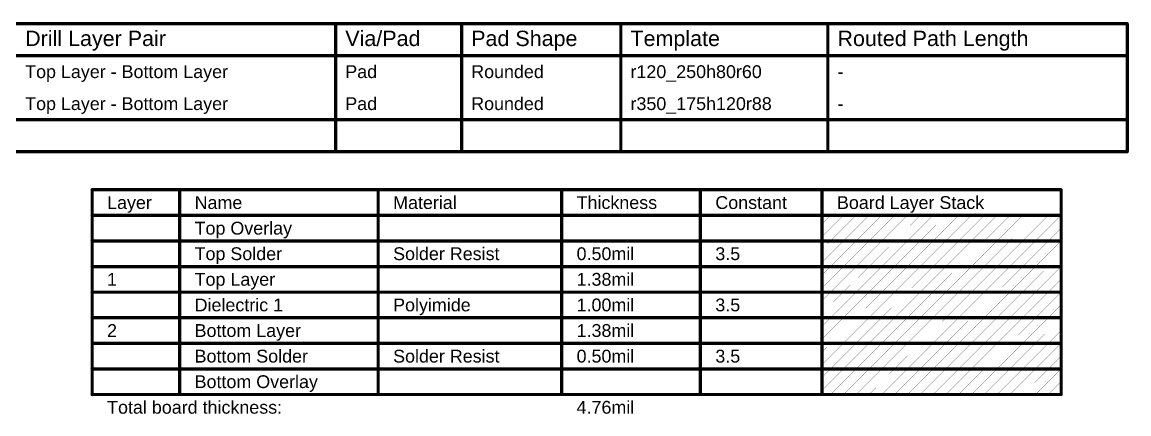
# Model space of a CAD drawing. Header units: inches. Extents: x -10 to 224, y -2 to 82.
# Drawn here: x 92.3 to 224, y 34.9 to 81.5 of the extents above; entities that cross this region are included whole.
import ezdxf

# ---------------------------------------------------------------- set-up
doc = ezdxf.new("R2010")
doc.units = ezdxf.units.IN
doc.layers.add('Drill Drawing', color=1, linetype='Continuous')
doc.layers.add('Fabrication info', color=76, linetype='Continuous')
doc.styles.add('Arial', font='', dxfattribs={"height": 0.2})
doc.styles.get('Arial').set_extended_font_data('Arial')

msp = doc.modelspace()

# ---------------------------------------------------------------- linework, layer by layer
at = {"layer": 'Drill Drawing', "const_width": 0.381}
for points in [[(6.17, 81.33), (223.79, 81.33)], [(129.61, 66.09), (129.61, 81.33)], [(144.59, 66.09), (144.59, 81.33)], [(163.53, 66.09), (163.53, 81.33)], [(188.16, 66.09), (188.16, 81.33)], [(223.79, 66.09), (223.79, 81.33)], [(6.17, 77.52), (223.79, 77.52)], [(6.17, 69.9), (223.79, 69.9)], [(6.17, 66.09), (223.79, 66.09)]]:
    msp.add_lwpolyline(points, dxfattribs=at)
at = {"layer": 'Drill Drawing', "const_width": 0.191}
for points in [[(129.51, 81.33, 1), (129.7, 81.33, 1)], [(144.49, 81.33, 1), (144.68, 81.33, 1)], [(163.44, 81.33, 1), (163.63, 81.33, 1)], [(188.07, 81.33, 1), (188.26, 81.33, 1)], [(223.69, 81.33, 1), (223.88, 81.33, 1)], [(223.69, 81.33, 1), (223.88, 81.33, 1)], [(223.69, 77.52, 1), (223.88, 77.52, 1)], [(223.69, 69.9, 1), (223.88, 69.9, 1)], [(129.51, 66.09, 1), (129.7, 66.09, 1)], [(144.49, 66.09, 1), (144.68, 66.09, 1)], [(163.44, 66.09, 1), (163.63, 66.09, 1)], [(188.07, 66.09, 1), (188.26, 66.09, 1)], [(223.69, 66.09, 1), (223.88, 66.09, 1)], [(223.69, 66.09, 1), (223.88, 66.09, 1)]]:
    msp.add_lwpolyline(points, format="xyb", close=True, dxfattribs=at)
at = {"layer": 'Fabrication info'}
for points, const_width in [([(100.63, 61.56), (215.92, 61.56)], 0.381), ([(100.63, 37.17), (100.63, 61.56)], 0.381), ([(111.04, 37.17), (111.04, 61.56)], 0.381), ([(134.66, 37.17), (134.66, 61.56)], 0.381), ([(156.5, 37.17), (156.5, 61.56)], 0.381), ([(173, 37.17), (173, 61.56)], 0.381), ([(187.48, 37.17), (187.48, 61.56)], 0.381), ([(215.92, 37.17), (215.92, 61.56)], 0.381), ([(100.63, 58.51), (215.92, 58.51)], 0.381), ([(187.48, 55.98), (190.01, 58.51)], 0.0254), ([(187.48, 57.5), (188.48, 58.51)], 0.0254), ([(188.48, 55.46), (191.53, 58.51)], 0.0254), ([(190.01, 55.46), (193.06, 58.51)], 0.0254), ([(191.53, 55.46), (194.58, 58.51)], 0.0254), ([(193.06, 55.46), (196.1, 58.51)], 0.0254), ([(194.58, 55.46), (197.63, 58.51)], 0.0254), ([(196.1, 55.46), (199.15, 58.51)], 0.0254), ([(197.63, 55.46), (200.68, 58.51)], 0.0254), ([(199.15, 55.46), (202.2, 58.51)], 0.0254), ([(200.68, 55.46), (203.72, 58.51)], 0.0254), ([(202.2, 55.46), (205.25, 58.51)], 0.0254), ([(203.72, 55.46), (206.77, 58.51)], 0.0254), ([(205.25, 55.46), (208.3, 58.51)], 0.0254), ([(206.77, 55.46), (209.82, 58.51)], 0.0254), ([(208.3, 55.46), (211.34, 58.51)], 0.0254), ([(209.82, 55.46), (212.87, 58.51)], 0.0254), ([(211.34, 55.46), (214.39, 58.51)], 0.0254), ([(212.87, 55.46), (215.92, 58.51)], 0.0254), ([(214.39, 55.46), (215.92, 56.99)], 0.0254), ([(100.63, 55.46), (111.04, 55.46)], 0.381), ([(111.04, 55.46), (134.66, 55.46)], 0.381), ([(134.66, 55.46), (156.5, 55.46)], 0.381), ([(156.5, 55.46), (173, 55.46)], 0.381), ([(173, 55.46), (187.48, 55.46)], 0.381), ([(187.48, 55.46), (215.92, 55.46)], 0.381), ([(187.48, 52.93), (190.01, 55.46)], 0.0254), ([(187.48, 54.45), (188.48, 55.46)], 0.0254), ([(188.48, 52.41), (191.53, 55.46)], 0.0254), ([(190.01, 52.41), (193.06, 55.46)], 0.0254), ([(191.53, 52.41), (194.58, 55.46)], 0.0254), ([(193.06, 52.41), (196.1, 55.46)], 0.0254), ([(194.58, 52.41), (197.63, 55.46)], 0.0254), ([(196.1, 52.41), (199.15, 55.46)], 0.0254), ([(197.63, 52.41), (200.68, 55.46)], 0.0254), ([(199.15, 52.41), (202.2, 55.46)], 0.0254), ([(200.68, 52.41), (203.72, 55.46)], 0.0254), ([(202.2, 52.41), (205.25, 55.46)], 0.0254), ([(203.72, 52.41), (206.77, 55.46)], 0.0254), ([(205.25, 52.41), (208.3, 55.46)], 0.0254), ([(206.77, 52.41), (209.82, 55.46)], 0.0254), ([(208.3, 52.41), (211.34, 55.46)], 0.0254), ([(209.82, 52.41), (212.87, 55.46)], 0.0254), ([(211.34, 52.41), (214.39, 55.46)], 0.0254), ([(212.87, 52.41), (215.92, 55.46)], 0.0254), ([(214.39, 52.41), (215.92, 53.94)], 0.0254), ([(100.63, 52.41), (111.04, 52.41)], 0.381), ([(111.04, 52.41), (134.66, 52.41)], 0.381), ([(134.66, 52.41), (156.5, 52.41)], 0.381), ([(156.5, 52.41), (173, 52.41)], 0.381), ([(173, 52.41), (187.48, 52.41)], 0.381), ([(187.48, 52.41), (215.92, 52.41)], 0.381), ([(187.48, 49.88), (190.01, 52.41)], 0.0254), ([(187.48, 51.41), (188.48, 52.41)], 0.0254), ([(188.48, 49.37), (191.53, 52.41)], 0.0254), ([(190.01, 49.37), (193.06, 52.41)], 0.0254), ([(191.53, 49.37), (194.58, 52.41)], 0.0254), ([(193.06, 49.37), (196.1, 52.41)], 0.0254), ([(194.58, 49.37), (197.63, 52.41)], 0.0254), ([(196.1, 49.37), (199.15, 52.41)], 0.0254), ([(197.63, 49.37), (200.68, 52.41)], 0.0254), ([(199.15, 49.37), (202.2, 52.41)], 0.0254), ([(200.68, 49.37), (203.72, 52.41)], 0.0254), ([(202.2, 49.37), (205.25, 52.41)], 0.0254), ([(203.72, 49.37), (206.77, 52.41)], 0.0254), ([(205.25, 49.37), (208.3, 52.41)], 0.0254), ([(206.77, 49.37), (209.82, 52.41)], 0.0254), ([(208.3, 49.37), (211.34, 52.41)], 0.0254), ([(209.82, 49.37), (212.87, 52.41)], 0.0254), ([(211.34, 49.37), (214.39, 52.41)], 0.0254), ([(212.87, 49.37), (215.92, 52.41)], 0.0254), ([(214.39, 49.37), (215.92, 50.89)], 0.0254), ([(100.63, 49.37), (111.04, 49.37)], 0.381), ([(111.04, 49.37), (134.66, 49.37)], 0.381), ([(134.66, 49.37), (156.5, 49.37)], 0.381), ([(156.5, 49.37), (173, 49.37)], 0.381), ([(173, 49.37), (187.48, 49.37)], 0.381), ([(187.48, 49.37), (215.92, 49.37)], 0.381), ([(187.48, 46.83), (190.01, 49.37)], 0.0254), ([(187.48, 48.36), (188.48, 49.37)], 0.0254), ([(188.48, 46.32), (191.53, 49.37)], 0.0254), ([(190.01, 46.32), (193.06, 49.37)], 0.0254), ([(191.53, 46.32), (194.58, 49.37)], 0.0254), ([(193.06, 46.32), (196.1, 49.37)], 0.0254), ([(194.58, 46.32), (197.63, 49.37)], 0.0254), ([(196.1, 46.32), (199.15, 49.37)], 0.0254), ([(197.63, 46.32), (200.68, 49.37)], 0.0254), ([(199.15, 46.32), (202.2, 49.37)], 0.0254), ([(200.68, 46.32), (203.72, 49.37)], 0.0254), ([(202.2, 46.32), (205.25, 49.37)], 0.0254), ([(203.72, 46.32), (206.77, 49.37)], 0.0254), ([(205.25, 46.32), (208.3, 49.37)], 0.0254), ([(206.77, 46.32), (209.82, 49.37)], 0.0254), ([(208.3, 46.32), (211.34, 49.37)], 0.0254), ([(209.82, 46.32), (212.87, 49.37)], 0.0254), ([(211.34, 46.32), (214.39, 49.37)], 0.0254), ([(212.87, 46.32), (215.92, 49.37)], 0.0254), ([(214.39, 46.32), (215.92, 47.84)], 0.0254), ([(100.63, 46.32), (111.04, 46.32)], 0.381), ([(111.04, 46.32), (134.66, 46.32)], 0.381), ([(134.66, 46.32), (156.5, 46.32)], 0.381), ([(156.5, 46.32), (173, 46.32)], 0.381), ([(173, 46.32), (187.48, 46.32)], 0.381), ([(187.48, 46.32), (215.92, 46.32)], 0.381), ([(187.48, 43.79), (190.01, 46.32)], 0.0254), ([(187.48, 45.31), (188.48, 46.32)], 0.0254), ([(188.48, 43.27), (191.53, 46.32)], 0.0254), ([(190.01, 43.27), (193.06, 46.32)], 0.0254), ([(191.53, 43.27), (194.58, 46.32)], 0.0254), ([(193.06, 43.27), (196.1, 46.32)], 0.0254), ([(194.58, 43.27), (197.63, 46.32)], 0.0254), ([(196.1, 43.27), (199.15, 46.32)], 0.0254), ([(197.63, 43.27), (200.68, 46.32)], 0.0254), ([(199.15, 43.27), (202.2, 46.32)], 0.0254), ([(200.68, 43.27), (203.72, 46.32)], 0.0254), ([(202.2, 43.27), (205.25, 46.32)], 0.0254), ([(203.72, 43.27), (206.77, 46.32)], 0.0254), ([(205.25, 43.27), (208.3, 46.32)], 0.0254), ([(206.77, 43.27), (209.82, 46.32)], 0.0254), ([(208.3, 43.27), (211.34, 46.32)], 0.0254), ([(209.82, 43.27), (212.87, 46.32)], 0.0254), ([(211.34, 43.27), (214.39, 46.32)], 0.0254), ([(212.87, 43.27), (215.92, 46.32)], 0.0254), ([(214.39, 43.27), (215.92, 44.79)], 0.0254), ([(100.63, 43.27), (111.04, 43.27)], 0.381), ([(111.04, 43.27), (134.66, 43.27)], 0.381), ([(134.66, 43.27), (156.5, 43.27)], 0.381), ([(156.5, 43.27), (173, 43.27)], 0.381), ([(173, 43.27), (187.48, 43.27)], 0.381), ([(187.48, 43.27), (215.92, 43.27)], 0.381), ([(187.48, 40.74), (190.01, 43.27)], 0.0254), ([(187.48, 42.26), (188.48, 43.27)], 0.0254), ([(188.48, 40.22), (191.53, 43.27)], 0.0254), ([(190.01, 40.22), (193.06, 43.27)], 0.0254), ([(191.53, 40.22), (194.58, 43.27)], 0.0254), ([(193.06, 40.22), (196.1, 43.27)], 0.0254), ([(194.58, 40.22), (197.63, 43.27)], 0.0254), ([(196.1, 40.22), (199.15, 43.27)], 0.0254), ([(197.63, 40.22), (200.68, 43.27)], 0.0254), ([(199.15, 40.22), (202.2, 43.27)], 0.0254), ([(200.68, 40.22), (203.72, 43.27)], 0.0254), ([(202.2, 40.22), (205.25, 43.27)], 0.0254), ([(203.72, 40.22), (206.77, 43.27)], 0.0254), ([(205.25, 40.22), (208.3, 43.27)], 0.0254), ([(206.77, 40.22), (209.82, 43.27)], 0.0254), ([(208.3, 40.22), (211.34, 43.27)], 0.0254), ([(209.82, 40.22), (212.87, 43.27)], 0.0254), ([(211.34, 40.22), (214.39, 43.27)], 0.0254), ([(212.87, 40.22), (215.92, 43.27)], 0.0254), ([(214.39, 40.22), (215.92, 41.75)], 0.0254), ([(100.63, 40.22), (111.04, 40.22)], 0.381), ([(111.04, 40.22), (134.66, 40.22)], 0.381), ([(134.66, 40.22), (156.5, 40.22)], 0.381), ([(156.5, 40.22), (173, 40.22)], 0.381), ([(173, 40.22), (187.48, 40.22)], 0.381), ([(187.48, 40.22), (215.92, 40.22)], 0.381), ([(187.48, 37.69), (190.01, 40.22)], 0.0254), ([(187.48, 39.21), (188.48, 40.22)], 0.0254), ([(188.48, 37.17), (191.53, 40.22)], 0.0254), ([(190.01, 37.17), (193.06, 40.22)], 0.0254), ([(191.53, 37.17), (194.58, 40.22)], 0.0254), ([(193.06, 37.17), (196.1, 40.22)], 0.0254), ([(194.58, 37.17), (197.63, 40.22)], 0.0254), ([(196.1, 37.17), (199.15, 40.22)], 0.0254), ([(197.63, 37.17), (200.68, 40.22)], 0.0254), ([(199.15, 37.17), (202.2, 40.22)], 0.0254), ([(200.68, 37.17), (203.72, 40.22)], 0.0254), ([(202.2, 37.17), (205.25, 40.22)], 0.0254), ([(203.72, 37.17), (206.77, 40.22)], 0.0254), ([(205.25, 37.17), (208.3, 40.22)], 0.0254), ([(206.77, 37.17), (209.82, 40.22)], 0.0254), ([(208.3, 37.17), (211.34, 40.22)], 0.0254), ([(209.82, 37.17), (212.87, 40.22)], 0.0254), ([(211.34, 37.17), (214.39, 40.22)], 0.0254), ([(212.87, 37.17), (215.92, 40.22)], 0.0254), ([(214.39, 37.17), (215.92, 38.7)], 0.0254), ([(100.63, 37.17), (111.04, 37.17)], 0.381), ([(111.04, 37.17), (134.66, 37.17)], 0.381), ([(134.66, 37.17), (156.5, 37.17)], 0.381), ([(156.5, 37.17), (173, 37.17)], 0.381), ([(173, 37.17), (187.48, 37.17)], 0.381), ([(187.48, 37.17), (215.92, 37.17)], 0.381)]:
    msp.add_lwpolyline(points, dxfattribs=dict(at, const_width=const_width))
for points, const_width in [([(100.53, 61.56, 1), (100.73, 61.56, 1)], 0.191), ([(100.53, 61.56, 1), (100.73, 61.56, 1)], 0.191), ([(110.95, 61.56, 1), (111.14, 61.56, 1)], 0.191), ([(134.56, 61.56, 1), (134.75, 61.56, 1)], 0.191), ([(156.4, 61.56, 1), (156.59, 61.56, 1)], 0.191), ([(172.91, 61.56, 1), (173.1, 61.56, 1)], 0.191), ([(187.38, 61.56, 1), (187.57, 61.56, 1)], 0.191), ([(215.82, 61.56, 1), (216.01, 61.56, 1)], 0.191), ([(215.82, 61.56, 1), (216.01, 61.56, 1)], 0.191), ([(100.53, 58.51, 1), (100.73, 58.51, 1)], 0.191), ([(188.48, 58.51, 1), (188.49, 58.51, 1)], 0.0127), ([(190, 58.51, 1), (190.01, 58.51, 1)], 0.0127), ([(191.53, 58.51, 1), (191.54, 58.51, 1)], 0.0127), ([(193.05, 58.51, 1), (193.06, 58.51, 1)], 0.0127), ([(194.57, 58.51, 1), (194.59, 58.51, 1)], 0.0127), ([(196.1, 58.51, 1), (196.11, 58.51, 1)], 0.0127), ([(197.62, 58.51, 1), (197.63, 58.51, 1)], 0.0127), ([(199.15, 58.51, 1), (199.16, 58.51, 1)], 0.0127), ([(200.67, 58.51, 1), (200.68, 58.51, 1)], 0.0127), ([(202.19, 58.51, 1), (202.21, 58.51, 1)], 0.0127), ([(203.72, 58.51, 1), (203.73, 58.51, 1)], 0.0127), ([(205.24, 58.51, 1), (205.25, 58.51, 1)], 0.0127), ([(206.77, 58.51, 1), (206.78, 58.51, 1)], 0.0127), ([(208.29, 58.51, 1), (208.3, 58.51, 1)], 0.0127), ([(209.81, 58.51, 1), (209.83, 58.51, 1)], 0.0127), ([(211.34, 58.51, 1), (211.35, 58.51, 1)], 0.0127), ([(212.86, 58.51, 1), (212.87, 58.51, 1)], 0.0127), ([(214.39, 58.51, 1), (214.4, 58.51, 1)], 0.0127), ([(215.82, 58.51, 1), (216.01, 58.51, 1)], 0.191), ([(215.91, 58.51, 1), (215.92, 58.51, 1)], 0.0127), ([(187.47, 57.5, 1), (187.48, 57.5, 1)], 0.0127), ([(215.91, 56.99, 1), (215.92, 56.99, 1)], 0.0127), ([(100.53, 55.46, 1), (100.73, 55.46, 1)], 0.191), ([(110.95, 55.46, 1), (111.14, 55.46, 1)], 0.191), ([(110.95, 55.46, 1), (111.14, 55.46, 1)], 0.191), ([(134.56, 55.46, 1), (134.75, 55.46, 1)], 0.191), ([(134.56, 55.46, 1), (134.75, 55.46, 1)], 0.191), ([(156.4, 55.46, 1), (156.59, 55.46, 1)], 0.191), ([(156.4, 55.46, 1), (156.59, 55.46, 1)], 0.191), ([(172.91, 55.46, 1), (173.1, 55.46, 1)], 0.191), ([(172.91, 55.46, 1), (173.1, 55.46, 1)], 0.191), ([(187.38, 55.46, 1), (187.57, 55.46, 1)], 0.191), ([(187.38, 55.46, 1), (187.57, 55.46, 1)], 0.191), ([(187.47, 55.98, 1), (187.48, 55.98, 1)], 0.0127), ([(188.48, 55.46, 1), (188.49, 55.46, 1)], 0.0127), ([(188.48, 55.46, 1), (188.49, 55.46, 1)], 0.0127), ([(190, 55.46, 1), (190.01, 55.46, 1)], 0.0127), ([(190, 55.46, 1), (190.01, 55.46, 1)], 0.0127), ([(191.53, 55.46, 1), (191.54, 55.46, 1)], 0.0127), ([(191.53, 55.46, 1), (191.54, 55.46, 1)], 0.0127), ([(193.05, 55.46, 1), (193.06, 55.46, 1)], 0.0127), ([(193.05, 55.46, 1), (193.06, 55.46, 1)], 0.0127), ([(194.57, 55.46, 1), (194.59, 55.46, 1)], 0.0127), ([(194.57, 55.46, 1), (194.59, 55.46, 1)], 0.0127), ([(196.1, 55.46, 1), (196.11, 55.46, 1)], 0.0127), ([(196.1, 55.46, 1), (196.11, 55.46, 1)], 0.0127), ([(197.62, 55.46, 1), (197.63, 55.46, 1)], 0.0127), ([(197.62, 55.46, 1), (197.63, 55.46, 1)], 0.0127), ([(199.15, 55.46, 1), (199.16, 55.46, 1)], 0.0127), ([(199.15, 55.46, 1), (199.16, 55.46, 1)], 0.0127), ([(200.67, 55.46, 1), (200.68, 55.46, 1)], 0.0127), ([(200.67, 55.46, 1), (200.68, 55.46, 1)], 0.0127), ([(202.19, 55.46, 1), (202.21, 55.46, 1)], 0.0127), ([(202.19, 55.46, 1), (202.21, 55.46, 1)], 0.0127), ([(203.72, 55.46, 1), (203.73, 55.46, 1)], 0.0127), ([(203.72, 55.46, 1), (203.73, 55.46, 1)], 0.0127), ([(205.24, 55.46, 1), (205.25, 55.46, 1)], 0.0127), ([(205.24, 55.46, 1), (205.25, 55.46, 1)], 0.0127), ([(206.77, 55.46, 1), (206.78, 55.46, 1)], 0.0127), ([(206.77, 55.46, 1), (206.78, 55.46, 1)], 0.0127), ([(208.29, 55.46, 1), (208.3, 55.46, 1)], 0.0127), ([(208.29, 55.46, 1), (208.3, 55.46, 1)], 0.0127), ([(209.81, 55.46, 1), (209.83, 55.46, 1)], 0.0127), ([(209.81, 55.46, 1), (209.83, 55.46, 1)], 0.0127), ([(211.34, 55.46, 1), (211.35, 55.46, 1)], 0.0127), ([(211.34, 55.46, 1), (211.35, 55.46, 1)], 0.0127), ([(212.86, 55.46, 1), (212.87, 55.46, 1)], 0.0127), ([(212.86, 55.46, 1), (212.87, 55.46, 1)], 0.0127), ([(214.39, 55.46, 1), (214.4, 55.46, 1)], 0.0127), ([(214.39, 55.46, 1), (214.4, 55.46, 1)], 0.0127), ([(215.82, 55.46, 1), (216.01, 55.46, 1)], 0.191), ([(215.91, 55.46, 1), (215.92, 55.46, 1)], 0.0127), ([(187.47, 54.45, 1), (187.48, 54.45, 1)], 0.0127), ([(187.47, 52.93, 1), (187.48, 52.93, 1)], 0.0127), ([(215.91, 53.94, 1), (215.92, 53.94, 1)], 0.0127), ([(100.53, 52.41, 1), (100.73, 52.41, 1)], 0.191), ([(110.95, 52.41, 1), (111.14, 52.41, 1)], 0.191), ([(110.95, 52.41, 1), (111.14, 52.41, 1)], 0.191), ([(134.56, 52.41, 1), (134.75, 52.41, 1)], 0.191), ([(134.56, 52.41, 1), (134.75, 52.41, 1)], 0.191), ([(156.4, 52.41, 1), (156.59, 52.41, 1)], 0.191), ([(156.4, 52.41, 1), (156.59, 52.41, 1)], 0.191), ([(172.91, 52.41, 1), (173.1, 52.41, 1)], 0.191), ([(172.91, 52.41, 1), (173.1, 52.41, 1)], 0.191), ([(187.38, 52.41, 1), (187.57, 52.41, 1)], 0.191), ([(187.38, 52.41, 1), (187.57, 52.41, 1)], 0.191), ([(187.47, 51.41, 1), (187.48, 51.41, 1)], 0.0127), ([(188.48, 52.41, 1), (188.49, 52.41, 1)], 0.0127), ([(188.48, 52.41, 1), (188.49, 52.41, 1)], 0.0127), ([(190, 52.41, 1), (190.01, 52.41, 1)], 0.0127), ([(190, 52.41, 1), (190.01, 52.41, 1)], 0.0127), ([(191.53, 52.41, 1), (191.54, 52.41, 1)], 0.0127), ([(191.53, 52.41, 1), (191.54, 52.41, 1)], 0.0127), ([(193.05, 52.41, 1), (193.06, 52.41, 1)], 0.0127), ([(193.05, 52.41, 1), (193.06, 52.41, 1)], 0.0127), ([(194.57, 52.41, 1), (194.59, 52.41, 1)], 0.0127), ([(194.57, 52.41, 1), (194.59, 52.41, 1)], 0.0127), ([(196.1, 52.41, 1), (196.11, 52.41, 1)], 0.0127), ([(196.1, 52.41, 1), (196.11, 52.41, 1)], 0.0127), ([(197.62, 52.41, 1), (197.63, 52.41, 1)], 0.0127), ([(197.62, 52.41, 1), (197.63, 52.41, 1)], 0.0127), ([(199.15, 52.41, 1), (199.16, 52.41, 1)], 0.0127), ([(199.15, 52.41, 1), (199.16, 52.41, 1)], 0.0127), ([(200.67, 52.41, 1), (200.68, 52.41, 1)], 0.0127), ([(200.67, 52.41, 1), (200.68, 52.41, 1)], 0.0127), ([(202.19, 52.41, 1), (202.21, 52.41, 1)], 0.0127), ([(202.19, 52.41, 1), (202.21, 52.41, 1)], 0.0127), ([(203.72, 52.41, 1), (203.73, 52.41, 1)], 0.0127), ([(203.72, 52.41, 1), (203.73, 52.41, 1)], 0.0127), ([(205.24, 52.41, 1), (205.25, 52.41, 1)], 0.0127), ([(205.24, 52.41, 1), (205.25, 52.41, 1)], 0.0127), ([(206.77, 52.41, 1), (206.78, 52.41, 1)], 0.0127), ([(206.77, 52.41, 1), (206.78, 52.41, 1)], 0.0127), ([(208.29, 52.41, 1), (208.3, 52.41, 1)], 0.0127), ([(208.29, 52.41, 1), (208.3, 52.41, 1)], 0.0127), ([(209.81, 52.41, 1), (209.83, 52.41, 1)], 0.0127), ([(209.81, 52.41, 1), (209.83, 52.41, 1)], 0.0127), ([(211.34, 52.41, 1), (211.35, 52.41, 1)], 0.0127), ([(211.34, 52.41, 1), (211.35, 52.41, 1)], 0.0127), ([(212.86, 52.41, 1), (212.87, 52.41, 1)], 0.0127), ([(212.86, 52.41, 1), (212.87, 52.41, 1)], 0.0127), ([(214.39, 52.41, 1), (214.4, 52.41, 1)], 0.0127), ([(214.39, 52.41, 1), (214.4, 52.41, 1)], 0.0127), ([(215.82, 52.41, 1), (216.01, 52.41, 1)], 0.191), ([(215.91, 52.41, 1), (215.92, 52.41, 1)], 0.0127), ([(215.91, 50.89, 1), (215.92, 50.89, 1)], 0.0127), ([(100.53, 49.37, 1), (100.73, 49.37, 1)], 0.191), ([(110.95, 49.37, 1), (111.14, 49.37, 1)], 0.191), ([(110.95, 49.37, 1), (111.14, 49.37, 1)], 0.191), ([(134.56, 49.37, 1), (134.75, 49.37, 1)], 0.191), ([(134.56, 49.37, 1), (134.75, 49.37, 1)], 0.191), ([(156.4, 49.37, 1), (156.59, 49.37, 1)], 0.191), ([(156.4, 49.37, 1), (156.59, 49.37, 1)], 0.191), ([(172.91, 49.37, 1), (173.1, 49.37, 1)], 0.191), ([(172.91, 49.37, 1), (173.1, 49.37, 1)], 0.191), ([(187.38, 49.37, 1), (187.57, 49.37, 1)], 0.191), ([(187.38, 49.37, 1), (187.57, 49.37, 1)], 0.191), ([(187.47, 49.88, 1), (187.48, 49.88, 1)], 0.0127), ([(188.48, 49.37, 1), (188.49, 49.37, 1)], 0.0127), ([(188.48, 49.37, 1), (188.49, 49.37, 1)], 0.0127), ([(190, 49.37, 1), (190.01, 49.37, 1)], 0.0127), ([(190, 49.37, 1), (190.01, 49.37, 1)], 0.0127), ([(191.53, 49.37, 1), (191.54, 49.37, 1)], 0.0127), ([(191.53, 49.37, 1), (191.54, 49.37, 1)], 0.0127), ([(193.05, 49.37, 1), (193.06, 49.37, 1)], 0.0127), ([(193.05, 49.37, 1), (193.06, 49.37, 1)], 0.0127), ([(194.57, 49.37, 1), (194.59, 49.37, 1)], 0.0127), ([(194.57, 49.37, 1), (194.59, 49.37, 1)], 0.0127), ([(196.1, 49.37, 1), (196.11, 49.37, 1)], 0.0127), ([(196.1, 49.37, 1), (196.11, 49.37, 1)], 0.0127), ([(197.62, 49.37, 1), (197.63, 49.37, 1)], 0.0127), ([(197.62, 49.37, 1), (197.63, 49.37, 1)], 0.0127), ([(199.15, 49.37, 1), (199.16, 49.37, 1)], 0.0127), ([(199.15, 49.37, 1), (199.16, 49.37, 1)], 0.0127), ([(200.67, 49.37, 1), (200.68, 49.37, 1)], 0.0127), ([(200.67, 49.37, 1), (200.68, 49.37, 1)], 0.0127), ([(202.19, 49.37, 1), (202.21, 49.37, 1)], 0.0127), ([(202.19, 49.37, 1), (202.21, 49.37, 1)], 0.0127), ([(203.72, 49.37, 1), (203.73, 49.37, 1)], 0.0127), ([(203.72, 49.37, 1), (203.73, 49.37, 1)], 0.0127), ([(205.24, 49.37, 1), (205.25, 49.37, 1)], 0.0127), ([(205.24, 49.37, 1), (205.25, 49.37, 1)], 0.0127), ([(206.77, 49.37, 1), (206.78, 49.37, 1)], 0.0127), ([(206.77, 49.37, 1), (206.78, 49.37, 1)], 0.0127), ([(208.29, 49.37, 1), (208.3, 49.37, 1)], 0.0127), ([(208.29, 49.37, 1), (208.3, 49.37, 1)], 0.0127), ([(209.81, 49.37, 1), (209.83, 49.37, 1)], 0.0127), ([(209.81, 49.37, 1), (209.83, 49.37, 1)], 0.0127), ([(211.34, 49.37, 1), (211.35, 49.37, 1)], 0.0127), ([(211.34, 49.37, 1), (211.35, 49.37, 1)], 0.0127), ([(212.86, 49.37, 1), (212.87, 49.37, 1)], 0.0127), ([(212.86, 49.37, 1), (212.87, 49.37, 1)], 0.0127), ([(214.39, 49.37, 1), (214.4, 49.37, 1)], 0.0127), ([(214.39, 49.37, 1), (214.4, 49.37, 1)], 0.0127), ([(215.82, 49.37, 1), (216.01, 49.37, 1)], 0.191), ([(215.91, 49.37, 1), (215.92, 49.37, 1)], 0.0127), ([(187.47, 48.36, 1), (187.48, 48.36, 1)], 0.0127), ([(215.91, 47.84, 1), (215.92, 47.84, 1)], 0.0127), ([(100.53, 46.32, 1), (100.73, 46.32, 1)], 0.191), ([(110.95, 46.32, 1), (111.14, 46.32, 1)], 0.191), ([(110.95, 46.32, 1), (111.14, 46.32, 1)], 0.191), ([(134.56, 46.32, 1), (134.75, 46.32, 1)], 0.191), ([(134.56, 46.32, 1), (134.75, 46.32, 1)], 0.191), ([(156.4, 46.32, 1), (156.59, 46.32, 1)], 0.191), ([(156.4, 46.32, 1), (156.59, 46.32, 1)], 0.191), ([(172.91, 46.32, 1), (173.1, 46.32, 1)], 0.191), ([(172.91, 46.32, 1), (173.1, 46.32, 1)], 0.191), ([(187.38, 46.32, 1), (187.57, 46.32, 1)], 0.191), ([(187.38, 46.32, 1), (187.57, 46.32, 1)], 0.191), ([(187.47, 46.83, 1), (187.48, 46.83, 1)], 0.0127), ([(188.48, 46.32, 1), (188.49, 46.32, 1)], 0.0127), ([(188.48, 46.32, 1), (188.49, 46.32, 1)], 0.0127), ([(190, 46.32, 1), (190.01, 46.32, 1)], 0.0127), ([(190, 46.32, 1), (190.01, 46.32, 1)], 0.0127), ([(191.53, 46.32, 1), (191.54, 46.32, 1)], 0.0127), ([(191.53, 46.32, 1), (191.54, 46.32, 1)], 0.0127), ([(193.05, 46.32, 1), (193.06, 46.32, 1)], 0.0127), ([(193.05, 46.32, 1), (193.06, 46.32, 1)], 0.0127), ([(194.57, 46.32, 1), (194.59, 46.32, 1)], 0.0127), ([(194.57, 46.32, 1), (194.59, 46.32, 1)], 0.0127), ([(196.1, 46.32, 1), (196.11, 46.32, 1)], 0.0127), ([(196.1, 46.32, 1), (196.11, 46.32, 1)], 0.0127), ([(197.62, 46.32, 1), (197.63, 46.32, 1)], 0.0127), ([(197.62, 46.32, 1), (197.63, 46.32, 1)], 0.0127), ([(199.15, 46.32, 1), (199.16, 46.32, 1)], 0.0127), ([(199.15, 46.32, 1), (199.16, 46.32, 1)], 0.0127), ([(200.67, 46.32, 1), (200.68, 46.32, 1)], 0.0127), ([(200.67, 46.32, 1), (200.68, 46.32, 1)], 0.0127), ([(202.19, 46.32, 1), (202.21, 46.32, 1)], 0.0127), ([(202.19, 46.32, 1), (202.21, 46.32, 1)], 0.0127), ([(203.72, 46.32, 1), (203.73, 46.32, 1)], 0.0127), ([(203.72, 46.32, 1), (203.73, 46.32, 1)], 0.0127), ([(205.24, 46.32, 1), (205.25, 46.32, 1)], 0.0127), ([(205.24, 46.32, 1), (205.25, 46.32, 1)], 0.0127), ([(206.77, 46.32, 1), (206.78, 46.32, 1)], 0.0127), ([(206.77, 46.32, 1), (206.78, 46.32, 1)], 0.0127), ([(208.29, 46.32, 1), (208.3, 46.32, 1)], 0.0127), ([(208.29, 46.32, 1), (208.3, 46.32, 1)], 0.0127), ([(209.81, 46.32, 1), (209.83, 46.32, 1)], 0.0127), ([(209.81, 46.32, 1), (209.83, 46.32, 1)], 0.0127), ([(211.34, 46.32, 1), (211.35, 46.32, 1)], 0.0127), ([(211.34, 46.32, 1), (211.35, 46.32, 1)], 0.0127), ([(212.86, 46.32, 1), (212.87, 46.32, 1)], 0.0127), ([(212.86, 46.32, 1), (212.87, 46.32, 1)], 0.0127), ([(214.39, 46.32, 1), (214.4, 46.32, 1)], 0.0127), ([(214.39, 46.32, 1), (214.4, 46.32, 1)], 0.0127), ([(215.82, 46.32, 1), (216.01, 46.32, 1)], 0.191), ([(215.91, 46.32, 1), (215.92, 46.32, 1)], 0.0127), ([(187.47, 45.31, 1), (187.48, 45.31, 1)], 0.0127), ([(215.91, 44.79, 1), (215.92, 44.79, 1)], 0.0127), ([(100.53, 43.27, 1), (100.73, 43.27, 1)], 0.191), ([(110.95, 43.27, 1), (111.14, 43.27, 1)], 0.191), ([(110.95, 43.27, 1), (111.14, 43.27, 1)], 0.191), ([(134.56, 43.27, 1), (134.75, 43.27, 1)], 0.191), ([(134.56, 43.27, 1), (134.75, 43.27, 1)], 0.191), ([(156.4, 43.27, 1), (156.59, 43.27, 1)], 0.191), ([(156.4, 43.27, 1), (156.59, 43.27, 1)], 0.191), ([(172.91, 43.27, 1), (173.1, 43.27, 1)], 0.191), ([(172.91, 43.27, 1), (173.1, 43.27, 1)], 0.191), ([(187.38, 43.27, 1), (187.57, 43.27, 1)], 0.191), ([(187.38, 43.27, 1), (187.57, 43.27, 1)], 0.191), ([(187.47, 43.79, 1), (187.48, 43.79, 1)], 0.0127), ([(215.82, 43.27, 1), (216.01, 43.27, 1)], 0.191), ([(187.47, 42.26, 1), (187.48, 42.26, 1)], 0.0127), ([(188.48, 43.27, 1), (188.49, 43.27, 1)], 0.0127), ([(188.48, 43.27, 1), (188.49, 43.27, 1)], 0.0127), ([(190, 43.27, 1), (190.01, 43.27, 1)], 0.0127), ([(190, 43.27, 1), (190.01, 43.27, 1)], 0.0127), ([(191.53, 43.27, 1), (191.54, 43.27, 1)], 0.0127), ([(191.53, 43.27, 1), (191.54, 43.27, 1)], 0.0127), ([(193.05, 43.27, 1), (193.06, 43.27, 1)], 0.0127), ([(193.05, 43.27, 1), (193.06, 43.27, 1)], 0.0127), ([(194.57, 43.27, 1), (194.59, 43.27, 1)], 0.0127), ([(194.57, 43.27, 1), (194.59, 43.27, 1)], 0.0127), ([(196.1, 43.27, 1), (196.11, 43.27, 1)], 0.0127), ([(196.1, 43.27, 1), (196.11, 43.27, 1)], 0.0127), ([(197.62, 43.27, 1), (197.63, 43.27, 1)], 0.0127), ([(197.62, 43.27, 1), (197.63, 43.27, 1)], 0.0127), ([(199.15, 43.27, 1), (199.16, 43.27, 1)], 0.0127), ([(199.15, 43.27, 1), (199.16, 43.27, 1)], 0.0127), ([(200.67, 43.27, 1), (200.68, 43.27, 1)], 0.0127), ([(200.67, 43.27, 1), (200.68, 43.27, 1)], 0.0127), ([(202.19, 43.27, 1), (202.21, 43.27, 1)], 0.0127), ([(202.19, 43.27, 1), (202.21, 43.27, 1)], 0.0127), ([(203.72, 43.27, 1), (203.73, 43.27, 1)], 0.0127), ([(203.72, 43.27, 1), (203.73, 43.27, 1)], 0.0127), ([(205.24, 43.27, 1), (205.25, 43.27, 1)], 0.0127), ([(205.24, 43.27, 1), (205.25, 43.27, 1)], 0.0127), ([(206.77, 43.27, 1), (206.78, 43.27, 1)], 0.0127), ([(206.77, 43.27, 1), (206.78, 43.27, 1)], 0.0127), ([(208.29, 43.27, 1), (208.3, 43.27, 1)], 0.0127), ([(208.29, 43.27, 1), (208.3, 43.27, 1)], 0.0127), ([(209.81, 43.27, 1), (209.83, 43.27, 1)], 0.0127), ([(209.81, 43.27, 1), (209.83, 43.27, 1)], 0.0127), ([(211.34, 43.27, 1), (211.35, 43.27, 1)], 0.0127), ([(211.34, 43.27, 1), (211.35, 43.27, 1)], 0.0127), ([(212.86, 43.27, 1), (212.87, 43.27, 1)], 0.0127), ([(212.86, 43.27, 1), (212.87, 43.27, 1)], 0.0127), ([(214.39, 43.27, 1), (214.4, 43.27, 1)], 0.0127), ([(214.39, 43.27, 1), (214.4, 43.27, 1)], 0.0127), ([(215.91, 43.27, 1), (215.92, 43.27, 1)], 0.0127), ([(215.91, 41.75, 1), (215.92, 41.75, 1)], 0.0127), ([(100.53, 40.22, 1), (100.73, 40.22, 1)], 0.191), ([(110.95, 40.22, 1), (111.14, 40.22, 1)], 0.191), ([(110.95, 40.22, 1), (111.14, 40.22, 1)], 0.191), ([(134.56, 40.22, 1), (134.75, 40.22, 1)], 0.191), ([(134.56, 40.22, 1), (134.75, 40.22, 1)], 0.191), ([(156.4, 40.22, 1), (156.59, 40.22, 1)], 0.191), ([(156.4, 40.22, 1), (156.59, 40.22, 1)], 0.191), ([(172.91, 40.22, 1), (173.1, 40.22, 1)], 0.191), ([(172.91, 40.22, 1), (173.1, 40.22, 1)], 0.191), ([(187.38, 40.22, 1), (187.57, 40.22, 1)], 0.191), ([(187.38, 40.22, 1), (187.57, 40.22, 1)], 0.191), ([(187.47, 40.74, 1), (187.48, 40.74, 1)], 0.0127), ([(188.48, 40.22, 1), (188.49, 40.22, 1)], 0.0127), ([(188.48, 40.22, 1), (188.49, 40.22, 1)], 0.0127), ([(190, 40.22, 1), (190.01, 40.22, 1)], 0.0127), ([(190, 40.22, 1), (190.01, 40.22, 1)], 0.0127), ([(191.53, 40.22, 1), (191.54, 40.22, 1)], 0.0127), ([(191.53, 40.22, 1), (191.54, 40.22, 1)], 0.0127), ([(193.05, 40.22, 1), (193.06, 40.22, 1)], 0.0127), ([(193.05, 40.22, 1), (193.06, 40.22, 1)], 0.0127), ([(194.57, 40.22, 1), (194.59, 40.22, 1)], 0.0127), ([(194.57, 40.22, 1), (194.59, 40.22, 1)], 0.0127), ([(196.1, 40.22, 1), (196.11, 40.22, 1)], 0.0127), ([(196.1, 40.22, 1), (196.11, 40.22, 1)], 0.0127), ([(197.62, 40.22, 1), (197.63, 40.22, 1)], 0.0127), ([(197.62, 40.22, 1), (197.63, 40.22, 1)], 0.0127), ([(199.15, 40.22, 1), (199.16, 40.22, 1)], 0.0127), ([(199.15, 40.22, 1), (199.16, 40.22, 1)], 0.0127), ([(200.67, 40.22, 1), (200.68, 40.22, 1)], 0.0127), ([(200.67, 40.22, 1), (200.68, 40.22, 1)], 0.0127), ([(202.19, 40.22, 1), (202.21, 40.22, 1)], 0.0127), ([(202.19, 40.22, 1), (202.21, 40.22, 1)], 0.0127), ([(203.72, 40.22, 1), (203.73, 40.22, 1)], 0.0127), ([(203.72, 40.22, 1), (203.73, 40.22, 1)], 0.0127), ([(205.24, 40.22, 1), (205.25, 40.22, 1)], 0.0127), ([(205.24, 40.22, 1), (205.25, 40.22, 1)], 0.0127), ([(206.77, 40.22, 1), (206.78, 40.22, 1)], 0.0127), ([(206.77, 40.22, 1), (206.78, 40.22, 1)], 0.0127), ([(208.29, 40.22, 1), (208.3, 40.22, 1)], 0.0127), ([(208.29, 40.22, 1), (208.3, 40.22, 1)], 0.0127), ([(209.81, 40.22, 1), (209.83, 40.22, 1)], 0.0127), ([(209.81, 40.22, 1), (209.83, 40.22, 1)], 0.0127), ([(211.34, 40.22, 1), (211.35, 40.22, 1)], 0.0127), ([(211.34, 40.22, 1), (211.35, 40.22, 1)], 0.0127), ([(212.86, 40.22, 1), (212.87, 40.22, 1)], 0.0127), ([(212.86, 40.22, 1), (212.87, 40.22, 1)], 0.0127), ([(214.39, 40.22, 1), (214.4, 40.22, 1)], 0.0127), ([(214.39, 40.22, 1), (214.4, 40.22, 1)], 0.0127), ([(215.82, 40.22, 1), (216.01, 40.22, 1)], 0.191), ([(215.91, 40.22, 1), (215.92, 40.22, 1)], 0.0127), ([(187.47, 39.21, 1), (187.48, 39.21, 1)], 0.0127), ([(215.91, 38.7, 1), (215.92, 38.7, 1)], 0.0127), ([(100.53, 37.17, 1), (100.73, 37.17, 1)], 0.191), ([(100.53, 37.17, 1), (100.73, 37.17, 1)], 0.191), ([(110.95, 37.17, 1), (111.14, 37.17, 1)], 0.191), ([(110.95, 37.17, 1), (111.14, 37.17, 1)], 0.191), ([(110.95, 37.17, 1), (111.14, 37.17, 1)], 0.191), ([(134.56, 37.17, 1), (134.75, 37.17, 1)], 0.191), ([(134.56, 37.17, 1), (134.75, 37.17, 1)], 0.191), ([(134.56, 37.17, 1), (134.75, 37.17, 1)], 0.191), ([(156.4, 37.17, 1), (156.59, 37.17, 1)], 0.191), ([(156.4, 37.17, 1), (156.59, 37.17, 1)], 0.191), ([(156.4, 37.17, 1), (156.59, 37.17, 1)], 0.191), ([(172.91, 37.17, 1), (173.1, 37.17, 1)], 0.191), ([(172.91, 37.17, 1), (173.1, 37.17, 1)], 0.191), ([(172.91, 37.17, 1), (173.1, 37.17, 1)], 0.191), ([(187.38, 37.17, 1), (187.57, 37.17, 1)], 0.191), ([(187.38, 37.17, 1), (187.57, 37.17, 1)], 0.191), ([(187.38, 37.17, 1), (187.57, 37.17, 1)], 0.191), ([(187.47, 37.69, 1), (187.48, 37.69, 1)], 0.0127), ([(188.48, 37.17, 1), (188.49, 37.17, 1)], 0.0127), ([(190, 37.17, 1), (190.01, 37.17, 1)], 0.0127), ([(191.53, 37.17, 1), (191.54, 37.17, 1)], 0.0127), ([(193.05, 37.17, 1), (193.06, 37.17, 1)], 0.0127), ([(194.57, 37.17, 1), (194.59, 37.17, 1)], 0.0127), ([(196.1, 37.17, 1), (196.11, 37.17, 1)], 0.0127), ([(197.62, 37.17, 1), (197.63, 37.17, 1)], 0.0127), ([(199.15, 37.17, 1), (199.16, 37.17, 1)], 0.0127), ([(200.67, 37.17, 1), (200.68, 37.17, 1)], 0.0127), ([(202.19, 37.17, 1), (202.21, 37.17, 1)], 0.0127), ([(203.72, 37.17, 1), (203.73, 37.17, 1)], 0.0127), ([(205.24, 37.17, 1), (205.25, 37.17, 1)], 0.0127), ([(206.77, 37.17, 1), (206.78, 37.17, 1)], 0.0127), ([(208.29, 37.17, 1), (208.3, 37.17, 1)], 0.0127), ([(209.81, 37.17, 1), (209.83, 37.17, 1)], 0.0127), ([(211.34, 37.17, 1), (211.35, 37.17, 1)], 0.0127), ([(212.86, 37.17, 1), (212.87, 37.17, 1)], 0.0127), ([(214.39, 37.17, 1), (214.4, 37.17, 1)], 0.0127), ([(215.82, 37.17, 1), (216.01, 37.17, 1)], 0.191), ([(215.82, 37.17, 1), (216.01, 37.17, 1)], 0.191)]:
    msp.add_lwpolyline(points, format="xyb", close=True, dxfattribs=dict(at, const_width=const_width))

# ---------------------------------------------------------------- texts
at = {"layer": 'Drill Drawing', "style": 'Arial'}
for s, height, p in [('Drill Layer Pair', 1.8288, (92.66, 78.67)), ('Via/Pad', 1.829, (130.75, 78.67)), ('Pad Shape', 1.829, (145.73, 78.67)), ('Template', 1.829, (164.68, 78.67)), ('Routed Path Length', 1.8288, (189.31, 78.67)), ('Top Layer - Bottom Layer', 1.524, (92.66, 74.86)), ('Pad', 1.524, (130.75, 74.86)), ('Rounded', 1.524, (145.73, 74.86)), ('r120_250h80r60', 1.524, (164.68, 74.86)), ('-', 1.52, (189.31, 74.86)), ('Top Layer - Bottom Layer', 1.524, (92.66, 71.05)), ('Pad', 1.524, (130.75, 71.05)), ('Rounded', 1.524, (145.73, 71.05)), ('r350_175h120r88', 1.524, (164.68, 71.05)), ('-', 1.52, (189.31, 71.05))]:
    msp.add_text(s, height=height, dxfattribs=at).set_placement(p)
at = {"layer": 'Fabrication info', "style": 'Arial'}
for s, height, p in [('Layer', 1.524, (102.41, 59.27)), ('Name', 1.524, (112.82, 59.27)), ('Material', 1.524, (136.44, 59.27)), ('Thickness', 1.524, (158.27, 59.27)), ('Constant', 1.524, (174.78, 59.27)), ('Board Layer Stack', 1.524, (189.25, 59.27)), ('Top Overlay', 1.524, (112.82, 56.22)), ('Top Solder', 1.524, (112.82, 53.18)), ('Solder Resist', 1.524, (136.44, 53.18)), ('0.50mil', 1.524, (158.27, 53.18)), ('3.5', 1.524, (174.78, 53.18)), ('1', 1.52, (102.41, 50.13)), ('Top Layer', 1.524, (112.82, 50.13)), ('1.38mil', 1.524, (158.27, 50.13)), ('Dielectric 1', 1.524, (112.82, 47.08)), ('Polyimide', 1.524, (136.44, 47.08)), ('1.00mil', 1.524, (158.27, 47.08)), ('3.5', 1.524, (174.78, 47.08)), ('2', 1.52, (102.41, 44.03)), ('Bottom Layer', 1.524, (112.82, 44.03)), ('1.38mil', 1.524, (158.27, 44.03)), ('Bottom Solder', 1.524, (112.82, 40.98)), ('Solder Resist', 1.524, (136.44, 40.98)), ('0.50mil', 1.524, (158.27, 40.98)), ('3.5', 1.524, (174.78, 40.98)), ('Bottom Overlay', 1.524, (112.82, 37.94)), ('Total board thickness:', 1.524, (102.41, 34.89)), ('4.76mil', 1.524, (158.27, 34.89))]:
    msp.add_text(s, height=height, dxfattribs=at).set_placement(p)

doc.saveas('drawing.dxf')
